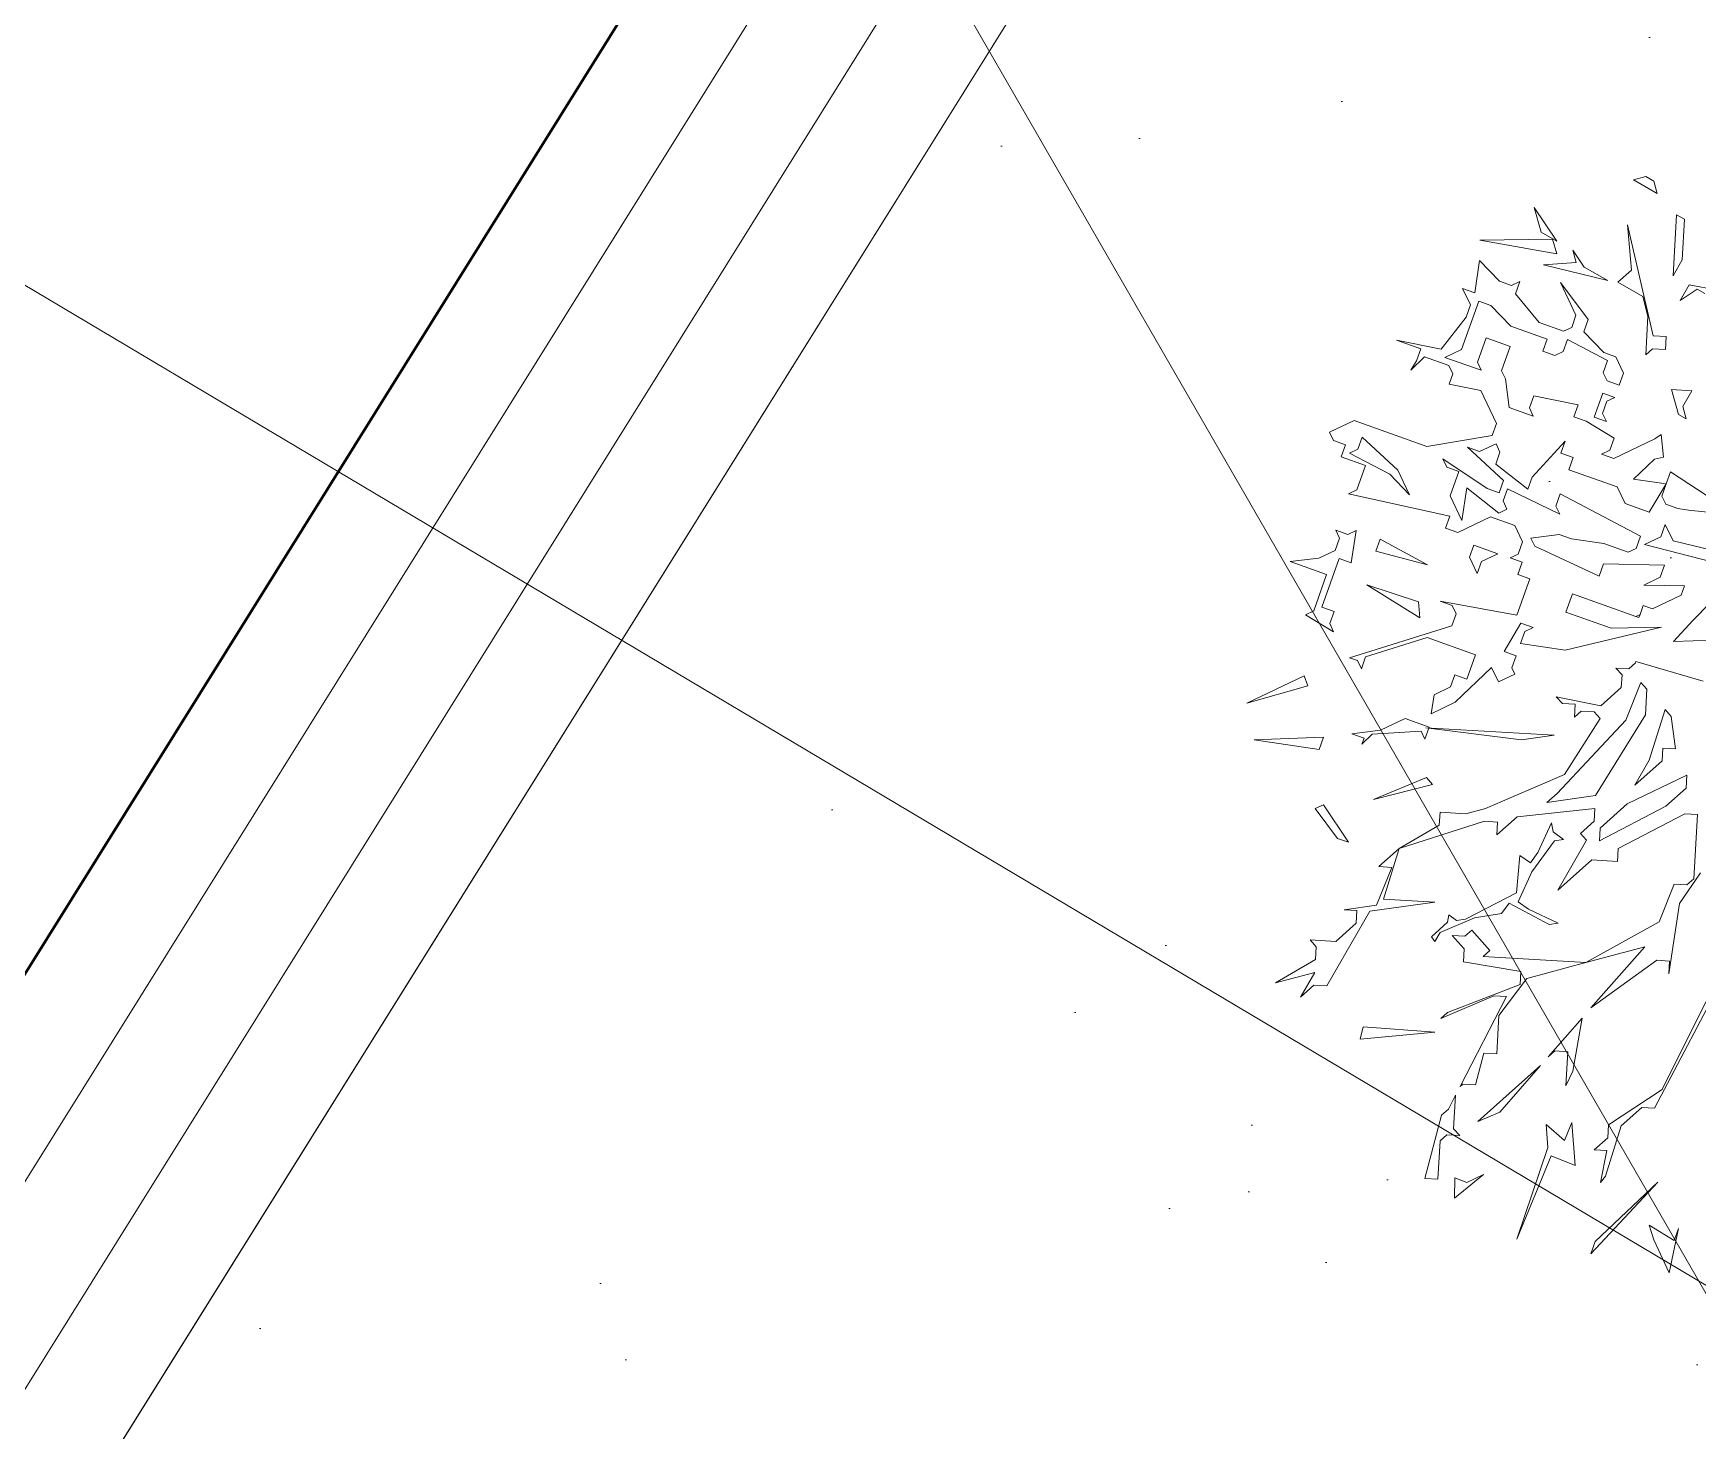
# Model space of a CAD drawing. Header units: millimetres. Extents: x -38151500 to -28914887, y -20564105 to -20349562.
# Drawn here: x -32287940 to -32286426, y -20495305 to -20494034 of the extents above; entities that cross this region are included whole.
import ezdxf
from ezdxf.xclip import XClip

# ---------------------------------------------------------------- set-up
doc = ezdxf.new("R2010")
doc.units = ezdxf.units.MM
doc.header["$MEASUREMENT"] = 0
doc.header["$XCLIPFRAME"] = 0
doc.layers.add('!!! ПОДОСНОВА', color=7, linetype='Continuous')
for name, color, linetype, lineweight in [('Новый_ГП_Граница участка_Ном._пера__1', 1, 'Continuous', 40), ('Новый_ГП_Ограждение_Ном._пера__152', 152, 'Continuous', 18), ('Новый_ГП_озеленение_газон_Ном._пера__74', 74, 'Continuous', 20), ('Новый_ГП_озеленение_газон_Ном._пера__94', 94, 'Continuous', 5), ('Новый_ГП_озеленение_кустарники_Ном._пера__10', 75, 'Continuous', 5), ('Чертеж_1_Новый_ГП_Топография_Ном._пера__253', 252, 'Continuous', 18), ('Чертеж_1_Новый_Новофедоровское_снт 28_07$0$tp_Контур растит_Ном._пера__253', 252, 'Continuous', 18), ('Чертеж_1_Новый_Новофедоровское_снт 28_07$0$tp_ЛЭП нн_Ном._пера__253', 252, 'Continuous', 18)]:
    doc.layers.add(name, color=color, linetype=linetype, lineweight=lineweight)
doc.linetypes.add('МЕЖА', pattern='A,0,[7,РіРµРЅРїРїР»Р°РЅ 2025_06_18 dima РІР°СЂРёР°РЅС‚ 21.Shx,S=39.68254,R=0,X=0,Y=1.38778e-17],-5480,0', length=5480)
doc.linetypes.add('Новофедоровское_снт 28_07$0$МЕЖА', pattern='A,0,[5,РіРµРЅРїРїР»Р°РЅ 2025_06_18 dima РІР°СЂРёР°РЅС‚ 21.Shx,S=46.746032,R=0,X=0,Y=6.93889e-18],-6500,0', length=6500)

# ---------------------------------------------------------------- blocks, each defined once
blk = doc.blocks.new('Чертеж_5_1', base_point=(5813926.6, -7295.8))
at = {"layer": 'Чертеж_1_Новый_ГП_Топография_Ном._пера__253', "color": 252, "linetype": 'Новофедоровское_снт 28_07$0$МЕЖА', "lineweight": 18, "flags": 128}
blk.add_lwpolyline([(-32277303.4, -20473795.8), (-32257903.4, -20485775.8), (-32255433.4, -20481775.8), (-32250993.4, -20493825.8), (-32260723.4, -20507435.8), (-32259863.4, -20507995.8), (-32271223.4, -20523485.8), (-32271553.4, -20524025.8), (-32271823.4, -20523855.8), (-32296303.4, -20508275.8), (-32285623.4, -20491165.8), (-32287333.4, -20490045.8)], close=True, dxfattribs=at)
at = {"layer": 'Чертеж_1_Новый_Новофедоровское_снт 28_07$0$tp_Контур растит_Ном._пера__253', "color": 252, "linetype": 'Continuous', "lineweight": 18, "flags": 128}
blk.add_lwpolyline([(-32290065.4, -20493003.8), (-32283934, -20496650.8), (-32282716.4, -20497568.8), (-32282718.3, -20498492.8), (-32283131.4, -20499550.9)], dxfattribs=at)
at = {"layer": 'Чертеж_1_Новый_Новофедоровское_снт 28_07$0$tp_ЛЭП нн_Ном._пера__253', "color": 252, "linetype": 'Continuous', "lineweight": 18, "flags": 128}
blk.add_lwpolyline([(-32288548.4, -20491489.8), (-32284259.2, -20498922.6)], dxfattribs=at)

msp = doc.modelspace()

# ---------------------------------------------------------------- hatches: boundary and pattern name
at = {"layer": 'Новый_ГП_озеленение_газон_Ном._пера__74', "linetype": 'Continuous', "lineweight": 20}
h = msp.add_hatch(dxfattribs=at)
h.set_pattern_fill('AR_SAND_0003', color=74, style=0, pattern_type=2)
h.set_pattern_definition([(37.5, (5813926.6, -7295.8), (-24.0004694, 734.119856), [0, -579.12, 0, -647.7, 0, -619.125]), (7.5, (5813926.6, -7295.8), (674.284925, 1075.23765), [0, -312.42, 0, -521.97, 0, -200.025]), (327.5, (5813458, -7295.8), (1186.488555, 2.155777), [0, -190.5, 0, -685.8, 0, -895.35]), (317.5, (5813458, -7295.8), (1145.334679, 334.393985), [0, -95.25, 0, -449.58, 0, -514.35])])
h.paths.add_polyline_path([(-32293694.96, -20504663.52), (-32291903.63, -20505783.03), (-32281275.83, -20488776.26), (-32284827.17, -20486556.57), (-32286924.7, -20489954.85), (-32285213.47, -20491075.66)])

# ---------------------------------------------------------------- linework, layer by layer
at = {"layer": 'Новый_ГП_Граница участка_Ном._пера__1', "color": 1, "linetype": 'МЕЖА', "lineweight": 40}
msp.add_lwpolyline([(-32277303.38, -20473795.8), (-32257903.38, -20485775.8), (-32255433.38, -20481775.8), (-32250993.38, -20493825.8), (-32260723.38, -20507435.8), (-32259863.38, -20507995.8), (-32271223.38, -20523485.8), (-32271553.38, -20524025.8), (-32271823.38, -20523855.8), (-32296303.38, -20508275.8), (-32285623.38, -20491165.8), (-32287333.38, -20490045.8)], close=True, dxfattribs=at)
at = {"layer": 'Новый_ГП_Ограждение_Ном._пера__152', "color": 152, "linetype": 'Continuous', "lineweight": 18}
msp.add_lwpolyline([(-32277238.26, -20474071.07), (-32257838.29, -20486051.05), (-32255479.03, -20482230.38), (-32251217.65, -20493795.6), (-32261007.57, -20507489.41), (-32260149.7, -20508048.02), (-32271389.64, -20523374.32), (-32271618.64, -20523749.03), (-32296028.74, -20508213.52), (-32285350.11, -20491105.7), (-32287060.93, -20489985.17)], close=True, dxfattribs=at)
msp.add_lwpolyline([(-32293777.29, -20504795.4), (-32293946.95, -20504689.5), (-32285486.74, -20491135.75), (-32287197.16, -20490015.48), (-32284580.46, -20485776.07), (-32284410.81, -20485881.99), (-32286924.7, -20489954.85), (-32285213.47, -20491075.66), (-32293777.34, -20504795.49)], dxfattribs=at)
at = {"layer": 'Новый_ГП_озеленение_газон_Ном._пера__94', "color": 94, "linetype": 'Continuous', "lineweight": 5}
msp.add_lwpolyline([(-32284827.17, -20486556.57), (-32286924.7, -20489954.85), (-32285213.47, -20491075.66), (-32293694.96, -20504663.52), (-32291903.63, -20505783.03), (-32281275.83, -20488776.26)], close=True, dxfattribs=at)
at = {"layer": 'Новый_ГП_озеленение_кустарники_Ном._пера__10', "color": 75, "linetype": 'Continuous', "lineweight": 5}
for p, q in [((-32286473.14, -20494164.56), (-32286484.41, -20494167.68)), ((-32286484.41, -20494167.68), (-32286462.82, -20494179.91)), ((-32286465.94, -20494168.64), (-32286473.14, -20494164.56)), ((-32286462.82, -20494179.91), (-32286465.94, -20494168.64)), ((-32286553.96, -20494223.36), (-32286574.6, -20494192.66)), ((-32286574.6, -20494192.66), (-32286568.36, -20494215.21)), ((-32286445.3, -20494199.34), (-32286448.16, -20494254.76)), ((-32286438.1, -20494203.41), (-32286445.3, -20494199.34)), ((-32286440.01, -20494240.36), (-32286438.1, -20494203.41)), ((-32286568.36, -20494215.21), (-32286553.96, -20494223.36)), ((-32286486.3, -20494249.71), (-32286489.74, -20494208.49)), ((-32286489.74, -20494208.49), (-32286466.38, -20494309.47)), ((-32286558.01, -20494221.45), (-32286624.09, -20494222.34)), ((-32286624.09, -20494222.34), (-32286554.04, -20494234.87)), ((-32286554.04, -20494234.87), (-32286558.01, -20494221.45)), ((-32286529.25, -20494246.86), (-32286539.57, -20494231.51)), ((-32286539.57, -20494231.51), (-32286536.44, -20494242.79)), ((-32286624.47, -20494240.84), (-32286628.77, -20494270.35)), ((-32286606.35, -20494259.71), (-32286624.47, -20494240.84)), ((-32286536.44, -20494242.79), (-32286566.19, -20494244.96)), ((-32286566.19, -20494244.96), (-32286507.65, -20494259.09)), ((-32286507.65, -20494259.09), (-32286529.25, -20494246.86)), ((-32286448.16, -20494254.76), (-32286440.01, -20494240.36)), ((-32286595.33, -20494263.63), (-32286606.35, -20494259.71)), ((-32286587.86, -20494260.08), (-32286595.33, -20494263.63)), ((-32286591.79, -20494271.1), (-32286587.86, -20494260.08)), ((-32286525.66, -20494294.65), (-32286550.87, -20494260.84)), ((-32286550.87, -20494260.84), (-32286536.68, -20494290.73)), ((-32286498.67, -20494260.7), (-32286486.3, -20494249.71)), ((-32286476, -20494273.75), (-32286498.67, -20494260.7)), ((-32286433.76, -20494262.91), (-32286441.91, -20494277.3)), ((-32286408.09, -20494267.94), (-32286433.76, -20494262.91)), ((-32286640.92, -20494321.9), (-32286625.22, -20494277.82)), ((-32286628.77, -20494270.35), (-32286639.79, -20494266.42)), ((-32286639.79, -20494266.42), (-32286632.7, -20494281.37)), ((-32286625.22, -20494277.82), (-32286614.2, -20494281.75)), ((-32286570.12, -20494297.45), (-32286591.79, -20494271.1)), ((-32286471.19, -20494291.61), (-32286476, -20494273.75)), ((-32286441.91, -20494277.3), (-32286426.56, -20494266.98)), ((-32286426.56, -20494266.98), (-32286419.37, -20494271.06)), ((-32286636.62, -20494292.39), (-32286659.42, -20494321.53)), ((-32286632.7, -20494281.37), (-32286636.62, -20494292.39)), ((-32286614.2, -20494281.75), (-32286596.09, -20494300.62)), ((-32286536.68, -20494290.73), (-32286540.61, -20494301.75)), ((-32286473.25, -20494326.65), (-32286471.19, -20494291.61)), ((-32286596.09, -20494300.62), (-32286563.03, -20494312.39)), ((-32286548.08, -20494305.3), (-32286570.12, -20494297.45)), ((-32286540.61, -20494301.75), (-32286548.08, -20494305.3)), ((-32286529.59, -20494305.68), (-32286525.66, -20494294.65)), ((-32286511.47, -20494324.55), (-32286529.59, -20494305.68)), ((-32286466.38, -20494309.47), (-32286454.7, -20494310.16)), ((-32286659.42, -20494321.53), (-32286699.95, -20494313.3)), ((-32286699.95, -20494313.3), (-32286677.91, -20494321.15)), ((-32286677.91, -20494321.15), (-32286681.84, -20494332.17)), ((-32286655.87, -20494329), (-32286640.92, -20494321.9)), ((-32286618.51, -20494311.26), (-32286626.36, -20494333.3)), ((-32286596.47, -20494319.11), (-32286618.51, -20494311.26)), ((-32286604.32, -20494341.15), (-32286596.47, -20494319.11)), ((-32286563.03, -20494312.39), (-32286566.95, -20494323.41)), ((-32286566.95, -20494323.41), (-32286555.93, -20494327.34)), ((-32286555.93, -20494327.34), (-32286548.46, -20494323.79)), ((-32286548.46, -20494323.79), (-32286544.53, -20494312.77)), ((-32286544.53, -20494312.77), (-32286507.92, -20494332.02)), ((-32286500.45, -20494328.47), (-32286511.47, -20494324.55)), ((-32286467.06, -20494321.15), (-32286473.25, -20494326.65)), ((-32286455.39, -20494321.84), (-32286467.06, -20494321.15)), ((-32286454.7, -20494310.16), (-32286455.39, -20494321.84)), ((-32286686.94, -20494340.7), (-32286674.36, -20494328.62)), ((-32286681.84, -20494332.17), (-32286686.94, -20494340.7)), ((-32286674.36, -20494328.62), (-32286652.32, -20494336.47)), ((-32286622.81, -20494340.77), (-32286655.87, -20494329)), ((-32286652.32, -20494336.47), (-32286648.78, -20494343.95)), ((-32286626.36, -20494333.3), (-32286622.81, -20494340.77)), ((-32286507.92, -20494332.02), (-32286511.85, -20494343.04)), ((-32286493.36, -20494343.42), (-32286500.45, -20494328.47)), ((-32286648.78, -20494343.95), (-32286652.14, -20494353.39)), ((-32286652.14, -20494353.39), (-32286623.19, -20494359.27)), ((-32286600.77, -20494348.63), (-32286604.32, -20494341.15)), ((-32286597.6, -20494374.59), (-32286600.77, -20494348.63)), ((-32286511.85, -20494343.04), (-32286508.3, -20494350.51)), ((-32286508.3, -20494350.51), (-32286497.28, -20494354.44)), ((-32286497.28, -20494354.44), (-32286493.36, -20494343.42)), ((-32286623.19, -20494359.27), (-32286609, -20494389.16)), ((-32286575.18, -20494363.95), (-32286579.1, -20494374.97)), ((-32286534.65, -20494372.18), (-32286575.18, -20494363.95)), ((-32286512.23, -20494361.53), (-32286520.08, -20494383.57)), ((-32286512.6, -20494380.03), (-32286508.68, -20494369.01)), ((-32286501.21, -20494365.46), (-32286512.23, -20494361.53)), ((-32286508.68, -20494369.01), (-32286501.21, -20494365.46)), ((-32286431.33, -20494359.35), (-32286449.81, -20494358.39)), ((-32286449.81, -20494358.39), (-32286443.56, -20494380.94)), ((-32286439.48, -20494373.74), (-32286431.33, -20494359.35)), ((-32286575.56, -20494382.44), (-32286597.6, -20494374.59)), ((-32286579.1, -20494374.97), (-32286575.56, -20494382.44)), ((-32286538.57, -20494383.2), (-32286534.65, -20494372.18)), ((-32286527.55, -20494387.12), (-32286538.57, -20494383.2)), ((-32286520.08, -20494383.57), (-32286509.06, -20494387.5)), ((-32286509.06, -20494387.5), (-32286512.6, -20494380.03)), ((-32286443.56, -20494380.94), (-32286436.36, -20494385.02)), ((-32286436.36, -20494385.02), (-32286439.48, -20494373.74)), ((-32286738.45, -20494386.52), (-32286760.87, -20494397.16)), ((-32286760.87, -20494397.16), (-32286757.32, -20494404.63)), ((-32286672.33, -20494410.07), (-32286738.45, -20494386.52)), ((-32286612.92, -20494400.18), (-32286672.33, -20494410.07)), ((-32286609, -20494389.16), (-32286612.92, -20494400.18)), ((-32286501.96, -20494402.44), (-32286527.55, -20494387.12)), ((-32286459.19, -20494399.24), (-32286464.98, -20494403.2)), ((-32286457.09, -20494419.8), (-32286459.19, -20494399.24)), ((-32286757.32, -20494404.63), (-32286746.3, -20494408.56)), ((-32286746.3, -20494408.56), (-32286750.22, -20494419.58)), ((-32286742.75, -20494416.03), (-32286735.28, -20494412.48)), ((-32286735.28, -20494412.48), (-32286731.35, -20494401.46)), ((-32286731.35, -20494401.46), (-32286698.67, -20494431.73)), ((-32286602.65, -20494441.09), (-32286635.34, -20494410.82)), ((-32286635.34, -20494410.82), (-32286624.32, -20494414.75)), ((-32286624.32, -20494414.75), (-32286609.37, -20494407.65)), ((-32286605.83, -20494415.13), (-32286609.75, -20494426.15)), ((-32286609.37, -20494407.65), (-32286605.83, -20494415.13)), ((-32286576.69, -20494437.92), (-32286546.42, -20494405.24)), ((-32286546.42, -20494405.24), (-32286550.35, -20494416.26)), ((-32286513.36, -20494417.01), (-32286505.89, -20494413.46)), ((-32286505.89, -20494413.46), (-32286501.96, -20494402.44)), ((-32286464.98, -20494403.2), (-32286502.34, -20494420.94)), ((-32286750.22, -20494419.58), (-32286728.18, -20494427.43)), ((-32286706.14, -20494435.28), (-32286742.75, -20494416.03)), ((-32286728.18, -20494427.43), (-32286736.03, -20494449.47)), ((-32286654.21, -20494428.94), (-32286657.76, -20494421.47)), ((-32286657.76, -20494421.47), (-32286617.6, -20494448.19)), ((-32286643.19, -20494432.86), (-32286654.21, -20494428.94)), ((-32286609.75, -20494426.15), (-32286580.61, -20494448.94)), ((-32286550.35, -20494416.26), (-32286539.33, -20494420.18)), ((-32286539.33, -20494420.18), (-32286543.25, -20494431.2)), ((-32286502.34, -20494420.94), (-32286513.36, -20494417.01)), ((-32286484.22, -20494439.81), (-32286465.35, -20494421.69)), ((-32286465.35, -20494421.69), (-32286457.09, -20494419.8)), ((-32286688.03, -20494454.15), (-32286706.14, -20494435.28)), ((-32286698.67, -20494431.73), (-32286688.03, -20494454.15)), ((-32286651.04, -20494454.9), (-32286643.19, -20494432.86)), ((-32286606.58, -20494452.11), (-32286602.65, -20494441.09)), ((-32286580.61, -20494448.94), (-32286576.69, -20494437.92)), ((-32286543.25, -20494431.2), (-32286499.17, -20494446.9)), ((-32286454.71, -20494444.11), (-32286484.22, -20494439.81)), ((-32286470.03, -20494469.7), (-32286454.71, -20494444.11)), ((-32286454.71, -20494444.11), (-32286458.63, -20494455.13)), ((-32286450.78, -20494433.09), (-32286454.71, -20494444.11)), ((-32286390.24, -20494472.67), (-32286450.78, -20494433.09)), ((-32286736.03, -20494449.47), (-32286743.51, -20494453.02)), ((-32286743.51, -20494453.02), (-32286651.42, -20494473.4)), ((-32286640.4, -20494477.32), (-32286651.04, -20494454.9)), ((-32286636.09, -20494447.81), (-32286640.4, -20494477.32)), ((-32286606.96, -20494470.6), (-32286636.09, -20494447.81)), ((-32286617.6, -20494448.19), (-32286606.58, -20494452.11)), ((-32286599.11, -20494448.56), (-32286603.03, -20494459.58)), ((-32286603.03, -20494459.58), (-32286599.48, -20494467.06)), ((-32286551.48, -20494471.74), (-32286599.11, -20494448.56)), ((-32286551.1, -20494453.24), (-32286555.03, -20494464.26)), ((-32286477.88, -20494491.74), (-32286551.1, -20494453.24)), ((-32286499.17, -20494446.9), (-32286492.07, -20494461.85)), ((-32286458.63, -20494455.13), (-32286455.09, -20494462.6)), ((-32286651.42, -20494473.4), (-32286655.34, -20494484.42)), ((-32286644.32, -20494488.34), (-32286614.43, -20494474.15)), ((-32286614.43, -20494474.15), (-32286592.39, -20494482)), ((-32286599.48, -20494467.06), (-32286606.96, -20494470.6)), ((-32286555.03, -20494464.26), (-32286551.48, -20494471.74)), ((-32286492.07, -20494461.85), (-32286470.03, -20494469.7)), ((-32286455.09, -20494462.6), (-32286444.07, -20494466.53)), ((-32286444.07, -20494466.53), (-32286434.23, -20494467.96)), ((-32286434.23, -20494467.96), (-32286390.24, -20494472.67)), ((-32286744.26, -20494490), (-32286755.28, -20494486.08)), ((-32286755.28, -20494486.08), (-32286751.73, -20494493.55)), ((-32286736.79, -20494486.46), (-32286744.26, -20494490)), ((-32286741.09, -20494515.97), (-32286736.79, -20494486.46)), ((-32286655.34, -20494484.42), (-32286644.32, -20494488.34)), ((-32286592.39, -20494482), (-32286585.29, -20494496.95)), ((-32286577.82, -20494493.4), (-32286551.86, -20494490.23)), ((-32286551.86, -20494490.23), (-32286540.83, -20494494.16)), ((-32286455.46, -20494481.1), (-32286459.39, -20494492.12)), ((-32286448.37, -20494496.04), (-32286455.46, -20494481.1)), ((-32286755.66, -20494504.57), (-32286770.6, -20494511.67)), ((-32286751.73, -20494493.55), (-32286755.66, -20494504.57)), ((-32286714.75, -20494494.31), (-32286718.67, -20494505.33)), ((-32286718.67, -20494505.33), (-32286671.89, -20494517.84)), ((-32286671.89, -20494517.84), (-32286714.75, -20494494.31)), ((-32286629.75, -20494499.74), (-32286633.68, -20494510.76)), ((-32286607.71, -20494507.59), (-32286629.75, -20494499.74)), ((-32286585.29, -20494496.95), (-32286589.22, -20494507.97)), ((-32286574.27, -20494500.87), (-32286577.82, -20494493.4)), ((-32286515.62, -20494527.97), (-32286574.27, -20494500.87)), ((-32286540.83, -20494494.16), (-32286511.32, -20494498.46)), ((-32286511.32, -20494498.46), (-32286489.28, -20494506.31)), ((-32286489.28, -20494506.31), (-32286481.81, -20494502.76)), ((-32286481.81, -20494502.76), (-32286477.88, -20494491.74)), ((-32286459.39, -20494492.12), (-32286474.33, -20494499.21)), ((-32286474.33, -20494499.21), (-32286411.76, -20494515.29)), ((-32286396.81, -20494508.19), (-32286448.37, -20494496.04)), ((-32286770.6, -20494511.67), (-32286796.57, -20494514.84)), ((-32286796.57, -20494514.84), (-32286763.51, -20494526.61)), ((-32286767.81, -20494556.13), (-32286752.11, -20494512.05)), ((-32286752.11, -20494512.05), (-32286741.09, -20494515.97)), ((-32286633.68, -20494510.76), (-32286626.58, -20494525.71)), ((-32286626.58, -20494525.71), (-32286622.66, -20494514.69)), ((-32286622.66, -20494514.69), (-32286607.71, -20494507.59)), ((-32286589.22, -20494507.97), (-32286596.69, -20494511.52)), ((-32286596.69, -20494511.52), (-32286585.67, -20494515.44)), ((-32286585.67, -20494515.44), (-32286589.6, -20494526.46)), ((-32286511.7, -20494516.95), (-32286515.62, -20494527.97)), ((-32286456.22, -20494518.08), (-32286511.7, -20494516.95)), ((-32286460.14, -20494529.1), (-32286456.22, -20494518.08)), ((-32286763.51, -20494526.61), (-32286775.28, -20494559.67)), ((-32286727.1, -20494535.83), (-32286678.64, -20494565.81)), ((-32286679.9, -20494551.36), (-32286727.1, -20494535.83)), ((-32286578.58, -20494530.39), (-32286590.35, -20494563.45)), ((-32286589.6, -20494526.46), (-32286578.58, -20494530.39)), ((-32286475.09, -20494536.2), (-32286460.14, -20494529.1)), ((-32286438.1, -20494536.95), (-32286475.09, -20494536.2)), ((-32286430.34, -20494568.27), (-32286399.28, -20494536.62)), ((-32286678.64, -20494565.81), (-32286679.9, -20494551.36)), ((-32286590.35, -20494563.45), (-32286660.4, -20494550.92)), ((-32286660.4, -20494550.92), (-32286649.38, -20494554.84)), ((-32286545.89, -20494560.66), (-32286540, -20494544.12)), ((-32286540, -20494544.12), (-32286482.15, -20494564.73)), ((-32286467.2, -20494557.64), (-32286441.05, -20494545.22)), ((-32286441.05, -20494545.22), (-32286438.1, -20494536.95)), ((-32286775.28, -20494559.67), (-32286782.76, -20494563.22)), ((-32286782.76, -20494563.22), (-32286757.17, -20494578.55)), ((-32286756.79, -20494560.05), (-32286767.81, -20494556.13)), ((-32286760.71, -20494571.07), (-32286756.79, -20494560.05)), ((-32286645.83, -20494562.32), (-32286649.76, -20494573.34)), ((-32286649.38, -20494554.84), (-32286645.83, -20494562.32)), ((-32286504.57, -20494575.37), (-32286545.89, -20494560.66)), ((-32286482.15, -20494564.73), (-32286478.41, -20494562.96)), ((-32286478.41, -20494562.96), (-32286482.15, -20494564.73)), ((-32286482.15, -20494564.73), (-32286479.39, -20494565.71)), ((-32286479.39, -20494565.71), (-32286478.41, -20494562.96)), ((-32286478.41, -20494562.96), (-32286475.47, -20494554.69)), ((-32286475.47, -20494554.69), (-32286467.2, -20494557.64)), ((-32286757.17, -20494578.55), (-32286760.71, -20494571.07)), ((-32286649.76, -20494573.34), (-32286742.85, -20494602.27)), ((-32286602.13, -20494596.51), (-32286586.8, -20494570.92)), ((-32286583.26, -20494578.39), (-32286587.18, -20494589.41)), ((-32286586.8, -20494570.92), (-32286575.78, -20494574.85)), ((-32286575.78, -20494574.85), (-32286583.26, -20494578.39)), ((-32286546.6, -20494595.33), (-32286458.83, -20494574.37)), ((-32286458.83, -20494574.37), (-32286504.57, -20494575.37)), ((-32286447.87, -20494587.47), (-32286430.34, -20494568.27)), ((-32286728.03, -20494601.34), (-32286672.17, -20494583.98)), ((-32286672.17, -20494583.98), (-32286628.09, -20494599.68)), ((-32286591.11, -20494600.43), (-32286602.13, -20494596.51)), ((-32286587.18, -20494589.41), (-32286546.6, -20494595.33)), ((-32286394.22, -20494585.56), (-32286447.87, -20494587.47)), ((-32286742.85, -20494602.27), (-32286735.5, -20494604.89)), ((-32286735.5, -20494604.89), (-32286731.96, -20494612.36)), ((-32286731.96, -20494612.36), (-32286728.03, -20494601.34)), ((-32286646.55, -20494642.78), (-32286613.52, -20494611.08)), ((-32286628.09, -20494599.68), (-32286635.94, -20494621.72)), ((-32286613.52, -20494611.08), (-32286607.32, -20494624.16)), ((-32286595.03, -20494611.46), (-32286591.11, -20494600.43)), ((-32286592.37, -20494617.06), (-32286595.03, -20494611.46)), ((-32286494.81, -20494617.77), (-32286500.3, -20494611.59)), ((-32286500.3, -20494611.59), (-32286488.62, -20494612.28)), ((-32286488.62, -20494612.28), (-32286482.44, -20494606.78)), ((-32286482.44, -20494606.78), (-32286482.13, -20494605.58)), ((-32286482.13, -20494605.58), (-32286420.84, -20494623.6)), ((-32286783.89, -20494618.7), (-32286836.2, -20494643.54)), ((-32286780.73, -20494627.79), (-32286783.89, -20494618.7)), ((-32286646.96, -20494617.8), (-32286650.89, -20494628.82)), ((-32286635.94, -20494621.72), (-32286646.96, -20494617.8)), ((-32286607.32, -20494624.16), (-32286592.37, -20494617.06)), ((-32286495.49, -20494629.45), (-32286494.81, -20494617.77)), ((-32286477.63, -20494624.64), (-32286491.37, -20494658.99)), ((-32286472.14, -20494630.82), (-32286477.63, -20494624.64)), ((-32286836.2, -20494643.54), (-32286780.73, -20494627.79)), ((-32286665.83, -20494635.91), (-32286668.34, -20494653.13)), ((-32286668.34, -20494653.13), (-32286646.55, -20494642.78)), ((-32286650.89, -20494628.82), (-32286665.83, -20494635.91)), ((-32286549.07, -20494643.88), (-32286554.57, -20494637.7)), ((-32286554.57, -20494637.7), (-32286514.04, -20494645.94)), ((-32286514.04, -20494645.94), (-32286495.49, -20494629.45)), ((-32286473.51, -20494654.18), (-32286472.14, -20494630.82)), ((-32286692.18, -20494657.58), (-32286714.59, -20494668.22)), ((-32286670.14, -20494665.43), (-32286692.18, -20494657.58)), ((-32286537.4, -20494644.57), (-32286549.07, -20494643.88)), ((-32286547.01, -20494708.46), (-32286514.73, -20494657.62)), ((-32286538.08, -20494656.25), (-32286537.4, -20494644.57)), ((-32286531.9, -20494650.75), (-32286538.08, -20494656.25)), ((-32286520.22, -20494651.44), (-32286531.9, -20494650.75)), ((-32286514.73, -20494657.62), (-32286520.22, -20494651.44)), ((-32286518.84, -20494727.69), (-32286473.51, -20494654.18)), ((-32286455.65, -20494649.37), (-32286470.07, -20494695.4)), ((-32286450.15, -20494655.55), (-32286455.65, -20494649.37)), ((-32286446.03, -20494685.09), (-32286450.15, -20494655.55)), ((-32286714.59, -20494668.22), (-32286740.56, -20494671.39)), ((-32286740.56, -20494671.39), (-32286729.54, -20494675.31)), ((-32286731.5, -20494680.82), (-32286722.07, -20494671.77)), ((-32286722.07, -20494671.77), (-32286677.61, -20494668.97)), ((-32286677.61, -20494668.97), (-32286674.06, -20494676.45)), ((-32286674.06, -20494676.45), (-32286670.14, -20494665.43)), ((-32286586.17, -20494676.86), (-32286673.41, -20494665.87)), ((-32286673.41, -20494665.87), (-32286556.63, -20494672.73)), ((-32286556.63, -20494672.73), (-32286586.17, -20494676.86)), ((-32286491.37, -20494658.99), (-32286553.88, -20494725.63)), ((-32286766.53, -20494674.56), (-32286829.48, -20494676.97)), ((-32286829.48, -20494676.97), (-32286770.45, -20494685.58)), ((-32286770.45, -20494685.58), (-32286766.53, -20494674.56)), ((-32286729.54, -20494675.31), (-32286731.5, -20494680.82)), ((-32286458.39, -20494696.08), (-32286457.71, -20494684.41)), ((-32286457.71, -20494684.41), (-32286446.03, -20494685.09)), ((-32286470.07, -20494695.4), (-32286483.12, -20494718.07)), ((-32286483.12, -20494718.07), (-32286458.39, -20494696.08)), ((-32286721.03, -20494731.06), (-32286672.59, -20494711.3)), ((-32286667.2, -20494717.58), (-32286721.03, -20494731.06)), ((-32286672.59, -20494711.3), (-32286667.2, -20494717.58)), ((-32286619.14, -20494739.37), (-32286547.01, -20494708.46)), ((-32286435.72, -20494709.14), (-32286489.99, -20494735.24)), ((-32286436.41, -20494720.81), (-32286435.72, -20494709.14)), ((-32286553.88, -20494725.63), (-32286563.15, -20494733.87)), ((-32286563.15, -20494733.87), (-32286518.84, -20494727.69)), ((-32286454.95, -20494737.3), (-32286436.41, -20494720.81)), ((-32286774.02, -20494739.23), (-32286766.39, -20494736.06)), ((-32286753.67, -20494766.6), (-32286774.02, -20494739.23)), ((-32286766.39, -20494736.06), (-32286743.75, -20494770.15)), ((-32286661.04, -20494754.49), (-32286660.36, -20494742.81)), ((-32286660.36, -20494742.81), (-32286637, -20494744.18)), ((-32286637, -20494744.18), (-32286619.14, -20494739.37)), ((-32286590.29, -20494746.93), (-32286608.83, -20494763.42)), ((-32286519.53, -20494739.37), (-32286590.29, -20494746.93)), ((-32286520.21, -20494751.05), (-32286519.53, -20494739.37)), ((-32286515.4, -20494768.91), (-32286454.95, -20494737.3)), ((-32286489.99, -20494735.24), (-32286514.72, -20494757.23)), ((-32286437.78, -20494744.17), (-32286498.23, -20494775.78)), ((-32286426.1, -20494744.86), (-32286437.78, -20494744.17)), ((-32286429.53, -20494803.25), (-32286426.1, -20494744.86)), ((-32286619.82, -20494751.05), (-32286697.45, -20494775.79)), ((-32286697.45, -20494775.79), (-32286661.04, -20494754.49)), ((-32286608.15, -20494751.74), (-32286619.82, -20494751.05)), ((-32286608.83, -20494763.42), (-32286608.15, -20494751.74)), ((-32286571.3, -20494779.47), (-32286558.81, -20494752.38)), ((-32286558.81, -20494752.38), (-32286557.53, -20494760.55)), ((-32286557.53, -20494760.55), (-32286548.07, -20494767.44)), ((-32286532.58, -20494762.04), (-32286520.21, -20494751.05)), ((-32286527.08, -20494768.22), (-32286532.58, -20494762.04)), ((-32286514.72, -20494757.23), (-32286515.4, -20494768.91)), ((-32286743.75, -20494770.15), (-32286753.67, -20494766.6)), ((-32286716, -20494792.28), (-32286697.45, -20494775.79)), ((-32286697.45, -20494775.79), (-32286711.87, -20494821.82)), ((-32286556.24, -20494768.73), (-32286576.91, -20494797.09)), ((-32286548.07, -20494767.44), (-32286556.24, -20494768.73)), ((-32286553.18, -20494813.56), (-32286527.08, -20494768.22)), ((-32286498.23, -20494775.78), (-32286498.92, -20494787.45)), ((-32286718.05, -20494827.31), (-32286704.32, -20494792.96)), ((-32286704.32, -20494792.96), (-32286716, -20494792.28)), ((-32286590.68, -20494816.01), (-32286587.65, -20494782.04)), ((-32286587.65, -20494782.04), (-32286578.19, -20494788.92)), ((-32286578.19, -20494788.92), (-32286571.3, -20494779.47)), ((-32286522.27, -20494786.08), (-32286553.18, -20494813.56)), ((-32286498.92, -20494787.45), (-32286522.27, -20494786.08)), ((-32286576.91, -20494797.09), (-32286589.4, -20494824.18)), ((-32286461.13, -20494842.41), (-32286447.39, -20494808.06)), ((-32286447.39, -20494808.06), (-32286435.71, -20494808.75)), ((-32286423.35, -20494797.75), (-32286442.58, -20494825.92)), ((-32286435.71, -20494808.75), (-32286429.53, -20494803.25)), ((-32286711.87, -20494821.82), (-32286665.16, -20494824.56)), ((-32286637.15, -20494840.05), (-32286590.68, -20494816.01)), ((-32286589.4, -20494824.18), (-32286579.94, -20494831.07)), ((-32286724.24, -20494832.81), (-32286763.39, -20494900.82)), ((-32286747.59, -20494831.44), (-32286718.05, -20494827.31)), ((-32286735.92, -20494832.12), (-32286747.59, -20494831.44)), ((-32286736.6, -20494843.8), (-32286735.92, -20494832.12)), ((-32286665.16, -20494824.56), (-32286724.24, -20494832.81)), ((-32286628.97, -20494838.77), (-32286660.38, -20494852.08)), ((-32286653.49, -20494842.62), (-32286652.41, -20494836.17)), ((-32286652.41, -20494836.17), (-32286645.32, -20494841.34)), ((-32286604.46, -20494834.92), (-32286628.97, -20494838.77)), ((-32286597.57, -20494825.46), (-32286604.46, -20494834.92)), ((-32286561.03, -20494844.84), (-32286597.57, -20494825.46)), ((-32286579.94, -20494831.07), (-32286552.86, -20494843.56)), ((-32286442.58, -20494825.92), (-32286452.2, -20494889.81)), ((-32286755.15, -20494860.29), (-32286736.6, -20494843.8)), ((-32286668.07, -20494856.04), (-32286653.49, -20494842.62)), ((-32286660.38, -20494852.08), (-32286665.13, -20494860.4)), ((-32286638.36, -20494867.15), (-32286649.36, -20494854.79)), ((-32286649.36, -20494854.79), (-32286637.68, -20494855.47)), ((-32286645.32, -20494841.34), (-32286637.15, -20494840.05)), ((-32286637.68, -20494855.47), (-32286631.5, -20494849.98)), ((-32286631.5, -20494849.98), (-32286615.01, -20494868.52)), ((-32286552.86, -20494843.56), (-32286561.03, -20494844.84)), ((-32286527.76, -20494879.51), (-32286461.13, -20494842.41)), ((-32286773.01, -20494865.1), (-32286778.51, -20494858.92)), ((-32286778.51, -20494858.92), (-32286755.15, -20494860.29)), ((-32286773.7, -20494876.78), (-32286773.01, -20494865.1)), ((-32286665.13, -20494860.4), (-32286668.07, -20494856.04)), ((-32286639.05, -20494878.83), (-32286638.36, -20494867.15)), ((-32286615.01, -20494868.52), (-32286621.19, -20494874.02)), ((-32286474.18, -20494865.08), (-32286527.76, -20494879.51)), ((-32286523.03, -20494920.8), (-32286474.18, -20494865.08)), ((-32286810.1, -20494898.08), (-32286773.7, -20494876.78)), ((-32286586.84, -20494887.76), (-32286639.05, -20494878.83)), ((-32286621.19, -20494874.02), (-32286527.76, -20494879.51)), ((-32286527.76, -20494879.51), (-32286581.34, -20494893.94)), ((-32286463.19, -20494877.44), (-32286523.03, -20494920.8)), ((-32286451.51, -20494878.13), (-32286463.19, -20494877.44)), ((-32286452.2, -20494889.81), (-32286451.51, -20494878.13)), ((-32286774.38, -20494888.46), (-32286810.1, -20494898.08)), ((-32286787.43, -20494911.13), (-32286774.38, -20494888.46)), ((-32286775.07, -20494900.14), (-32286787.43, -20494911.13)), ((-32286763.39, -20494900.82), (-32286775.07, -20494900.14)), ((-32286653.47, -20494924.86), (-32286587.53, -20494899.43)), ((-32286581.34, -20494893.94), (-32286606.76, -20494927.6)), ((-32286587.53, -20494899.43), (-32286586.84, -20494887.76)), ((-32286399.3, -20494887.06), (-32286465.24, -20495012.09)), ((-32286611.57, -20494909.74), (-32286659.66, -20494930.35)), ((-32286642.2, -20494992.32), (-32286599.89, -20494910.43)), ((-32286599.89, -20494910.43), (-32286611.57, -20494909.74)), ((-32286458.37, -20494994.91), (-32286418.53, -20494915.22)), ((-32286659.66, -20494930.35), (-32286653.47, -20494924.86)), ((-32286606.76, -20494927.6), (-32286608.82, -20494962.64)), ((-32286562.1, -20494965.38), (-32286531.17, -20494930.09)), ((-32286531.17, -20494930.09), (-32286539.43, -20494978.43)), ((-32286733, -20494949.23), (-32286730.41, -20494937.91)), ((-32286665.01, -20494942.85), (-32286733, -20494949.23)), ((-32286730.41, -20494937.91), (-32286665.01, -20494942.85)), ((-32286555.92, -20494959.89), (-32286562.1, -20494965.38)), ((-32286544.24, -20494960.57), (-32286555.92, -20494959.89)), ((-32286546.07, -20494991.71), (-32286544.24, -20494960.57)), ((-32286620.5, -20494961.95), (-32286628.05, -20494990.8)), ((-32286625.9, -20495024.03), (-32286569.04, -20494973.29)), ((-32286608.82, -20494962.64), (-32286620.5, -20494961.95)), ((-32286569.04, -20494973.29), (-32286606.07, -20495015.53)), ((-32286639.73, -20494990.12), (-32286642.2, -20494992.32)), ((-32286628.05, -20494990.8), (-32286639.73, -20494990.12)), ((-32286539.43, -20494978.43), (-32286546.07, -20494991.71)), ((-32286652.78, -20495012.79), (-32286646.17, -20494999.99)), ((-32286646.17, -20494999.99), (-32286647.97, -20495030.65)), ((-32286507.14, -20495027.2), (-32286458.37, -20494994.91)), ((-32286674.07, -20495075.99), (-32286658.96, -20495018.28)), ((-32286658.96, -20495018.28), (-32286652.78, -20495012.79)), ((-32286606.07, -20495015.53), (-32286625.9, -20495024.03)), ((-32286476.92, -20495011.4), (-32286495.46, -20495027.89)), ((-32286465.24, -20495012.09), (-32286476.92, -20495011.4)), ((-32286654.15, -20495036.15), (-32286660.33, -20495041.64)), ((-32286642.47, -20495036.83), (-32286654.15, -20495036.15)), ((-32286647.97, -20495030.65), (-32286642.47, -20495036.83)), ((-32286562.35, -20495047.68), (-32286563.87, -20495026.81)), ((-32286563.87, -20495026.81), (-32286547.08, -20495041.32)), ((-32286547.08, -20495041.32), (-32286540.39, -20495025.1)), ((-32286540.39, -20495025.1), (-32286537.54, -20495064.23)), ((-32286495.46, -20495027.89), (-32286509.89, -20495073.92)), ((-32286507.83, -20495038.88), (-32286507.14, -20495027.2)), ((-32286660.33, -20495041.64), (-32286662.39, -20495076.68)), ((-32286590.38, -20495131.03), (-32286562.35, -20495047.68)), ((-32286520.19, -20495049.88), (-32286507.83, -20495038.88)), ((-32286508.52, -20495050.56), (-32286520.19, -20495049.88)), ((-32286514.4, -20495079.51), (-32286508.52, -20495050.56)), ((-32286559.17, -20495055.32), (-32286590.38, -20495131.03)), ((-32286537.54, -20495064.23), (-32286559.17, -20495055.32)), ((-32286662.39, -20495076.68), (-32286674.07, -20495075.99)), ((-32286620.88, -20495072.41), (-32286647.34, -20495093.94)), ((-32286647.34, -20495093.94), (-32286646.86, -20495075.45)), ((-32286646.86, -20495075.45), (-32286635.86, -20495079.43)), ((-32286635.86, -20495079.43), (-32286620.88, -20495072.41)), ((-32286462.34, -20495079.28), (-32286523.22, -20495144.32)), ((-32286519.24, -20495133.32), (-32286462.34, -20495079.28)), ((-32286509.89, -20495073.92), (-32286514.4, -20495079.51)), ((-32286465.88, -20495131.87), (-32286470.21, -20495118.52)), ((-32286470.21, -20495118.52), (-32286447.39, -20495132.35)), ((-32286443.41, -20495121.35), (-32286451.85, -20495161.84)), ((-32286447.39, -20495132.35), (-32286443.41, -20495121.35)), ((-32286523.22, -20495144.32), (-32286519.24, -20495133.32)), ((-32286451.85, -20495161.84), (-32286465.88, -20495131.87))]:
    msp.add_line(p, q, dxfattribs=at)

# ---------------------------------------------------------------- block references
at = {"layer": '!!! ПОДОСНОВА', "color": 252, "linetype": 'Continuous', "lineweight": 40}
ref = msp.add_blockref('Чертеж_5_1', (5813926.62, -7295.8), dxfattribs=at)
XClip(ref).set_block_clipping_path([(-32342847.3118521906, -20426134.2498699203), (-32342847.3118521906, -20517391.6082299612), (-32320266.7422028184, -20517391.6082299612), (-32314873.6045184806, -20528511.4797440507), (-32229507.7408887595, -20528511.4797440507), (-32229507.7408887595, -20426017.5390227698)])

doc.saveas('drawing.dxf')
